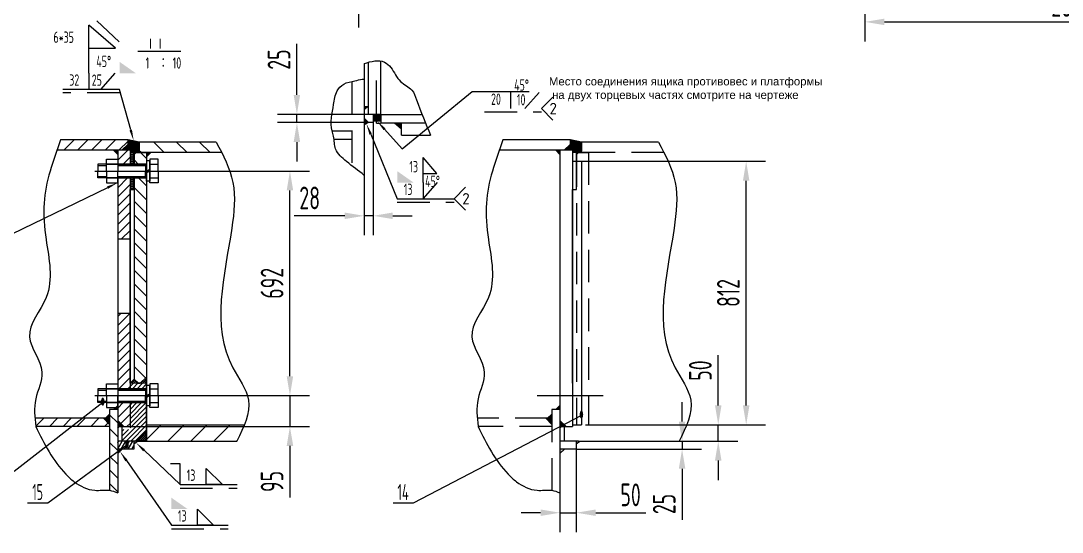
# Model space of a CAD drawing. Header units: millimetres. Extents: x 0 to 16800, y 0 to 12356.
# Drawn here: x 3701 to 10113, y 5212 to 8362 of the extents above; entities that cross this region are included whole.
import ezdxf
from ezdxf.enums import TextEntityAlignment as Align

# ---------------------------------------------------------------- set-up
doc = ezdxf.new("R2010")
doc.units = ezdxf.units.MM
doc.header["$LTSCALE"] = 400
doc.linetypes.add('F', pattern=[0.75, 0.5, -0.25])
doc.linetypes.add('G', pattern=[2, 1.25, -0.25, 0.25, -0.25])
for name, color, linetype in [('01', 7, 'Continuous'), ('02', 1, 'Continuous'), ('04', 2, 'F'), ('05', 142, 'G'), ('08', 1, 'Continuous'), ('11', 3, 'Continuous'), ('13', 3, 'Continuous')]:
    doc.layers.add(name, color=color, linetype=linetype)
doc.styles.get("Standard").update_dxf_attribs({"font": 'isocp', "width": 0.707, "bigfont": 'intecad.shx'})
doc.dimstyles.new('INTE', dxfattribs={"dimscale": 40, "dimtxt": 3.5, "dimasz": 3, "dimexe": 3, "dimexo": 0, "dimgap": 1, "dimtad": 1, "dimdec": 1, "dimdsep": 46, "dimtxsty": 'Standard', "dimcen": 0, "dimclrd": 1, "dimclre": 1, "dimclrt": 3, "dimaunit": 1, "dimadec": 0, "dimazin": 0, "dimtfac": 1, "dimtmove": 0, "dimatfit": 0, "dimfxl": 0, "dimarcsym": 0})
pattern_1 = [(315, (214.657, -7497.766), (7.071068, 7.071068), []), (45, (214.657, -7497.766), (-7.071068, 7.071068), [])]
pattern_2 = [(45, (-2647.715, -915.726), (-42.4264, 42.4264), [])]
pattern_3 = [(0, (1482.042, 2777.0226), (0, 6.985), [5.08, -1.905]), (90, (1482.042, 2777.0226), (-6.985, 4e-16), [5.08, -1.905])]

# ---------------------------------------------------------------- blocks, each defined once
blk = doc.blocks.new('*D3')
at = {"layer": '08', "color": 1, "lineweight": -2}
for p, q in [((8898.9, 8974.8), (8898.9, 8235.3)), ((11786.9, 8577.2), (11786.9, 8235.3)), ((9018.9, 8355.3), (11666.9, 8355.3))]:
    blk.add_line(p, q, dxfattribs=at)
at = {"layer": '08', "color": 1}
for points in [[(9018.9, 8375.3), (9018.9, 8335.3), (8898.9, 8355.3)], [(11666.9, 8375.3), (11666.9, 8335.3), (11786.9, 8355.3)]]:
    blk.add_solid(points, dxfattribs=at)
at = {"layer": 'Defpoints', "color": 0}
for p in [(8898.9, 8974.8), (11786.9, 8577.2), (11786.9, 8355.3)]:
    blk.add_point(p, dxfattribs=at)
at = {"layer": '08', "color": 3, "insert": (10342.9, 8504.4), "char_height": 140, "attachment_point": 5}
blk.add_mtext('2888.18{\\C3;\\H0.7x;\\S+0.38^  0;}', dxfattribs=at)
blk = doc.blocks.new('*U142')
at = {"layer": '01'}
for p, q in [((-34, 0), (-34, 36)), ((-34, 36), (0, 36)), ((0, 36), (0, 0)), ((-34, 21), (0, 21)), ((0, -36), (0, 0)), ((-34, 0), (-34, -36)), ((-34, -21), (0, -21)), ((-34, -36), (0, -36))]:
    blk.add_line(p, q, dxfattribs=at)
at = {"layer": '05'}
blk.add_line((-35.1, 0), (1.1, 0), dxfattribs=at)
blk = doc.blocks.new('*U143')
at = {"layer": '01'}
for p, q in [((-31.7, 10.5), (-31.7, 0)), ((0, 10.5), (-31.7, 10.5)), ((-31.7, 0), (0, 0)), ((0, 0), (-6.1, 10.5)), ((0, 10.5), (6.1, 0)), ((0, 10.5), (31.7, 10.5)), ((31.7, 0), (0, 0)), ((31.7, 10.5), (31.7, 0))]:
    blk.add_line(p, q, dxfattribs=at)
at = {"layer": '05'}
blk.add_line((0, 12.6), (0, -2.1), dxfattribs=at)
blk = doc.blocks.new('*D148')
at = {"layer": '08', "color": 1, "lineweight": -2}
for p, q in [((7121.1, 5723), (7121.1, 5211.7)), ((7021.1, 5661), (7021.1, 5211.7)), ((6901.1, 5331.7), (6781.1, 5331.7)), ((7021.1, 5331.7), (7121.1, 5331.7)), ((7241.1, 5331.7), (7550.1, 5331.7))]:
    blk.add_line(p, q, dxfattribs=at)
at = {"layer": '08', "color": 1}
for points in [[(6901.1, 5351.7), (6901.1, 5311.7), (7021.1, 5331.7)], [(7241.1, 5351.7), (7241.1, 5311.7), (7121.1, 5331.7)]]:
    blk.add_solid(points, dxfattribs=at)
at = {"layer": 'Defpoints', "color": 0}
for p in [(7121.1, 5723), (7021.1, 5661), (7121.1, 5331.7)]:
    blk.add_point(p, dxfattribs=at)
at = {"layer": '08', "color": 3, "insert": (7455.6, 5441.7), "char_height": 140, "attachment_point": 5}
blk.add_mtext('50', dxfattribs=at)
blk = doc.blocks.new('*D149')
at = {"layer": '08', "color": 1, "lineweight": -2}
for p, q in [((7772.8, 5893), (7772.8, 6013)), ((7230.7, 5773), (7892.8, 5773)), ((7772.8, 5773), (7772.8, 5723)), ((7121.1, 5723), (7892.8, 5723)), ((7772.8, 5603), (7772.8, 5287.5))]:
    blk.add_line(p, q, dxfattribs=at)
at = {"layer": '08', "color": 1}
for points in [[(7752.8, 5893), (7792.8, 5893), (7772.8, 5773)], [(7752.8, 5603), (7792.8, 5603), (7772.8, 5723)]]:
    blk.add_solid(points, dxfattribs=at)
at = {"layer": 'Defpoints', "color": 0}
for p in [(7230.7, 5773), (7121.1, 5723), (7772.8, 5723)]:
    blk.add_point(p, dxfattribs=at)
at = {"layer": '08', "color": 3, "insert": (7662.8, 5385.3), "char_height": 140, "attachment_point": 5, "rotation": 90}
blk.add_mtext('25', dxfattribs=at)
blk = doc.blocks.new('*D150')
at = {"layer": '08', "color": 1, "lineweight": -2}
for p, q in [((7995.4, 5993), (7995.4, 6302)), ((7178.7, 5873), (8115.4, 5873)), ((7995.4, 5773), (7995.4, 5873)), ((7598.8, 5773), (8115.4, 5773)), ((7995.4, 5653), (7995.4, 5533))]:
    blk.add_line(p, q, dxfattribs=at)
at = {"layer": '08', "color": 1}
for points in [[(7975.4, 5993), (8015.4, 5993), (7995.4, 5873)], [(7975.4, 5653), (8015.4, 5653), (7995.4, 5773)]]:
    blk.add_solid(points, dxfattribs=at)
at = {"layer": 'Defpoints', "color": 0}
for p in [(7178.7, 5873), (7995.4, 5873), (7598.8, 5773)]:
    blk.add_point(p, dxfattribs=at)
at = {"layer": '08', "color": 3, "insert": (7885.4, 6207.5), "char_height": 140, "attachment_point": 5, "rotation": 90}
blk.add_mtext('50', dxfattribs=at)
blk = doc.blocks.new('*D151')
at = {"layer": '08', "color": 1, "lineweight": -2}
for p, q in [((7153.1, 7497), (8287.4, 7497)), ((8167.4, 5993), (8167.4, 7377)), ((7905, 5873), (8287.4, 5873))]:
    blk.add_line(p, q, dxfattribs=at)
at = {"layer": '08', "color": 1}
for points in [[(8147.4, 7377), (8187.4, 7377), (8167.4, 7497)], [(8147.4, 5993), (8187.4, 5993), (8167.4, 5873)]]:
    blk.add_solid(points, dxfattribs=at)
at = {"layer": 'Defpoints', "color": 0}
for p in [(7153.1, 7497), (8167.4, 7497), (7905, 5873)]:
    blk.add_point(p, dxfattribs=at)
at = {"layer": '08', "color": 3, "insert": (8057.4, 6685), "char_height": 140, "attachment_point": 5, "rotation": 90}
blk.add_mtext('812', dxfattribs=at)
blk = doc.blocks.new('*D152')
at = {"layer": '08', "color": 1, "lineweight": -2}
for p, q in [((5871, 7735.4), (5871, 7040.9)), ((5815.8, 7511.4), (5815.8, 7040.9)), ((5695.8, 7160.9), (5384.4, 7160.9)), ((5871, 7160.9), (5815.8, 7160.9)), ((5991, 7160.9), (6111, 7160.9))]:
    blk.add_line(p, q, dxfattribs=at)
at = {"layer": '08', "color": 1}
for points in [[(5695.8, 7180.9), (5695.8, 7140.9), (5815.8, 7160.9)], [(5991, 7180.9), (5991, 7140.9), (5871, 7160.9)]]:
    blk.add_solid(points, dxfattribs=at)
at = {"layer": 'Defpoints', "color": 0}
for p in [(5871, 7735.4), (5815.8, 7511.4), (5815.8, 7160.9)]:
    blk.add_point(p, dxfattribs=at)
at = {"layer": '08', "color": 3, "insert": (5480.1, 7270.9), "char_height": 140, "attachment_point": 5}
blk.add_mtext('28', dxfattribs=at)
blk = doc.blocks.new('*D153')
at = {"layer": '08', "color": 1, "lineweight": -2}
for p, q in [((5401.2, 7905.4), (5401.2, 8220.9)), ((5815.8, 7785.4), (5281.2, 7785.4)), ((5401.2, 7735.4), (5401.2, 7785.4)), ((5847.6, 7735.4), (5281.2, 7735.4)), ((5401.2, 7615.4), (5401.2, 7495.4))]:
    blk.add_line(p, q, dxfattribs=at)
at = {"layer": '08', "color": 1}
for points in [[(5381.2, 7905.4), (5421.2, 7905.4), (5401.2, 7785.4)], [(5381.2, 7615.4), (5421.2, 7615.4), (5401.2, 7735.4)]]:
    blk.add_solid(points, dxfattribs=at)
at = {"layer": 'Defpoints', "color": 0}
for p in [(5401.2, 7785.4), (5815.8, 7785.4), (5847.6, 7735.4)]:
    blk.add_point(p, dxfattribs=at)
at = {"layer": '08', "color": 3, "insert": (5291.2, 8123.2), "char_height": 140, "attachment_point": 5, "rotation": 90}
blk.add_mtext('25', dxfattribs=at)
blk = doc.blocks.new('*D154')
at = {"layer": '08', "color": 1, "lineweight": -2}
for p, q in [((4564.3, 7436.8), (5478.4, 7436.8)), ((5358.4, 6172.8), (5358.4, 7316.8)), ((4564.3, 6052.8), (5478.4, 6052.8))]:
    blk.add_line(p, q, dxfattribs=at)
at = {"layer": '08', "color": 1}
for points in [[(5338.4, 7316.8), (5378.4, 7316.8), (5358.4, 7436.8)], [(5338.4, 6172.8), (5378.4, 6172.8), (5358.4, 6052.8)]]:
    blk.add_solid(points, dxfattribs=at)
at = {"layer": 'Defpoints', "color": 0}
for p in [(4564.3, 7436.8), (5358.4, 7436.8), (4564.3, 6052.8)]:
    blk.add_point(p, dxfattribs=at)
at = {"layer": '08', "color": 3, "insert": (5248.3, 6744.8), "char_height": 140, "attachment_point": 5, "rotation": 90}
blk.add_mtext('692', dxfattribs=at)
blk = doc.blocks.new('*D155')
at = {"layer": '08', "color": 1, "lineweight": -2}
for p, q in [((5358.4, 6172.8), (5358.4, 6292.8)), ((4564.3, 6052.8), (5478.4, 6052.8)), ((5358.4, 6052.8), (5358.4, 5862.8)), ((4373.8, 5862.8), (5478.4, 5862.8)), ((5358.4, 5742.8), (5358.4, 5425.7))]:
    blk.add_line(p, q, dxfattribs=at)
at = {"layer": '08', "color": 1}
for points in [[(5338.4, 6172.8), (5378.4, 6172.8), (5358.4, 6052.8)], [(5338.4, 5742.8), (5378.4, 5742.8), (5358.4, 5862.8)]]:
    blk.add_solid(points, dxfattribs=at)
at = {"layer": 'Defpoints', "color": 0}
for p in [(4564.3, 6052.8), (4373.8, 5862.8), (5358.4, 5862.8)]:
    blk.add_point(p, dxfattribs=at)
at = {"layer": '08', "color": 3, "insert": (5248.4, 5524.3), "char_height": 140, "attachment_point": 5, "rotation": 90}
blk.add_mtext('95', dxfattribs=at)
blk = doc.blocks.new('*U156', base_point=(2815.8, 4587.8))
at = {"layer": '01'}
blk.add_circle((2014.6, 4312.6), 42, dxfattribs=at)
at = {"layer": '02'}
for points in [[(2752.9, 4557.1), (2164.6, 4270.6), (1814.6, 4270.6)], [(1743.9, 4341.3), (1814.6, 4270.6), (1743.9, 4199.9)]]:
    blk.add_lwpolyline(points, dxfattribs=at)
blk.add_lwpolyline([(2815.8, 4587.8, 0, 16, 0), (2752.9, 4557.1, 16, 16, 0)], format="xyseb", dxfattribs=at)
at = {"layer": '04'}
blk.add_line((2164.6, 4249.6), (1814.6, 4249.6), dxfattribs=at)
at = {"layer": '13', "width": 0.707}
blk.add_text('7', height=70, dxfattribs=at).set_placement((1868.6, 4293.6))
at = {"layer": '13', "width": 1.010989}
blk.add_text('N', height=70, dxfattribs=at).set_placement((1664.6, 4235.6), (1710.6, 4235.6), align=Align.FIT)
blk = doc.blocks.new('*U157', base_point=(2927, 2987.4))
at = {"layer": '01'}
blk.add_lwpolyline([(3360.4, 2827.8), (3460.4, 2727.8), (3360.4, 2727.8)], close=True, dxfattribs=at)
at = {"layer": '02'}
blk.add_lwpolyline([(2927, 2987.4, 0, 16, 0), (2977.8, 2939.2, 16, 16, 0)], format="xyseb", dxfattribs=at)
blk.add_lwpolyline([(2977.8, 2939.2), (3200.4, 2727.8), (3550.4, 2727.8)], dxfattribs=at)
at = {"layer": '04'}
blk.add_line((3200.4, 2706.8), (3550.4, 2706.8), dxfattribs=at)
at = {"layer": '13', "width": 0.707}
blk.add_text('13', height=70, dxfattribs=at).set_placement((3240.4, 2750.8))
blk = doc.blocks.new('*U158', base_point=(2829.3, 2933.2))
at = {"layer": '01'}
blk.add_lwpolyline([(3306.5, 2577.1), (3406.5, 2477.1), (3306.5, 2477.1)], close=True, dxfattribs=at)
blk.add_solid([(3146.5, 2647.1), (3246.5, 2577.1), (3146.5, 2477.1), (3146.5, 2577.1)], dxfattribs=at)
at = {"layer": '02'}
blk.add_lwpolyline([(2829.3, 2933.2, 0, 16, 0), (2869.3, 2875.7, 16, 16, 0)], format="xyseb", dxfattribs=at)
blk.add_lwpolyline([(2869.3, 2875.7), (3146.5, 2477.1), (3496.5, 2477.1)], dxfattribs=at)
at = {"layer": '04'}
blk.add_line((3146.5, 2456.1), (3496.5, 2456.1), dxfattribs=at)
at = {"layer": '13', "width": 0.707}
blk.add_text('13', height=70, dxfattribs=at).set_placement((3186.5, 2500.1))
blk = doc.blocks.new('*U159', base_point=(5652.1, 1653.9))
at = {"layer": '01'}
blk.add_lwpolyline([(6002.5, 1291.3), (6002.5, 1191.3), (6090.5, 1291.3)], dxfattribs=at)
blk.add_solid([(5842.5, 1361.3), (5942.5, 1291.3), (5842.5, 1191.3), (5842.5, 1291.3)], dxfattribs=at)
at = {"layer": '02'}
blk.add_lwpolyline([(5652.1, 1653.9, 0, 16, 0), (5678.7, 1589.2, 16, 16, 0)], format="xyseb", dxfattribs=at)
for points in [[(5678.7, 1589.2), (5842.5, 1191.3), (6192.5, 1191.3)], [(6263.2, 1262), (6192.5, 1191.3), (6263.2, 1120.6)]]:
    blk.add_lwpolyline(points, dxfattribs=at)
at = {"layer": '04'}
blk.add_line((5842.5, 1170.3), (6192.5, 1170.3), dxfattribs=at)
at = {"layer": '13', "width": 0.707}
blk.add_text('13', height=70, dxfattribs=at).set_placement((5882.5, 1214.3))
at = {"layer": '13', "width": 1.077179}
blk.add_text('2', height=70, dxfattribs=at).set_placement((6242.5, 1156.3), (6288.5, 1156.3), align=Align.FIT)

msp = doc.modelspace()

# ---------------------------------------------------------------- hatches: boundary and pattern name
for points in [[(4361.84, 7602.8), (4323.84, 7564.8), (4361.84, 7564.8)], [(7085.13, 7602.8), (7047.13, 7564.8), (7085.13, 7564.8)], [(4297.84, 7564.8), (4271.84, 7564.8), (4297.84, 7538.8)], [(7021.13, 7564.8), (6995.13, 7564.8), (7021.13, 7538.8)], [(4297.84, 5966.8), (4297.84, 5992.8), (4271.84, 5966.8)], [(4247.84, 5939.8), (4221.84, 5913.8), (4209.84, 5913.8), (4247.84, 5875.8)], [(4335.84, 5862.8), (4297.84, 5900.8), (4297.84, 5852.8), (4307.84, 5862.8)], [(7059.13, 5862.8), (7021.13, 5900.8), (7021.13, 5852.8), (7031.13, 5862.8)]]:
    msp.add_hatch(color=256).paths.add_polyline_path(points)
at = {"layer": '01'}
for points in [[(5815.83, 7813.42), (5815.83, 7836.44), (5841.03, 7836.44)], [(6001.54, 7734.44), (6045.03, 7734.44), (6045.03, 7696.44)], [(4361.84, 7564.8), (4373.84, 7564.8), (4373.84, 7551), (4381.04, 7551), (4431.04, 7601), (4431.04, 7615), (4361.84, 7628.8)], [(7085.13, 7564.8), (7097.13, 7564.8), (7097.13, 7551), (7104.33, 7551), (7154.33, 7601), (7154.33, 7615), (7085.13, 7628.8)]]:
    msp.add_hatch(color=256, dxfattribs=at).paths.add_polyline_path(points)
h = msp.add_hatch(color=256, dxfattribs=at)
h.paths.add_polyline_path([(5841.83, 7735.44), (5815.83, 7735.44), (5815.83, 7761.44)])
h.paths.add_polyline_path([(5815.83, 7721.5), (5815.83, 7735.44), (5841.83, 7735.44)])
h = msp.add_hatch(dxfattribs=at)
h.set_pattern_fill('ANGLE', color=256, style=0)
h.set_pattern_definition(pattern_3)
h.paths.add_polyline_path([(4381.04, 7551), (4399.04, 7551), (4399.04, 7539), (4411.04, 7551), (4431.04, 7551), (4431.04, 7601)])
h = msp.add_hatch(dxfattribs=at)
h.set_pattern_fill('ANGLE', color=256, style=0)
h.set_pattern_definition(pattern_3)
h.paths.add_polyline_path([(7104.33, 7551), (7122.33, 7551), (7122.33, 7539), (7134.33, 7551), (7154.33, 7551), (7154.33, 7601)])
h = msp.add_hatch(color=256, dxfattribs=at)
h.paths.add_polyline_path([(4324.89, 5723), (4297.84, 5723), (4297.84, 5697.45)])
h.paths.add_polyline_path([(4420.32, 5773), (4411.04, 5773), (4397.84, 5773), (4397.84, 5755.79)])
h = msp.add_hatch(color=256, dxfattribs=at)
h.paths.add_polyline_path([(7048.19, 5723), (7021.13, 5723), (7021.13, 5697.45)])
h.paths.add_polyline_path([(7143.61, 5773), (7134.33, 5773), (7121.13, 5773), (7121.13, 5755.79)])
at = {"layer": '02', "linetype": 'Continuous'}
msp.add_hatch(color=1, dxfattribs=at).paths.add_polyline_path([(5917.03, 7745.44), (5871.03, 7745.44), (5871.03, 7785.44), (5891.03, 7785.44), (5917.03, 7759.94)])
h = msp.add_hatch(dxfattribs=at)
h.set_pattern_fill('ANGLE', color=1, style=0)
h.set_pattern_definition([(0, (-1205.7305, 12853.9066), (0, -6.985), [5.08, -1.905]), (270, (-1205.7305, 12853.9066), (-6.985, -4e-16), [5.08, -1.905])])
h.paths.add_polyline_path([(5917.03, 7759.94), (5891.03, 7785.44), (5917.03, 7785.44)])
at = {"layer": '02'}
h = msp.add_hatch(dxfattribs=at)
h.set_pattern_fill('_USER', color=256, scale=60, angle=45, style=0, pattern_type=0)
h.set_pattern_definition(pattern_2)
edge = h.paths.add_edge_path()
edge.add_line((4323.84, 7564.8), (4361.84, 7602.8))
edge.add_line((4361.84, 7602.8), (4361.84, 7628.8))
edge.add_line((4361.84, 7628.8), (3946.51, 7628.8))
edge.add_spline(control_points=[(3946.51, 7628.8), (3938.79, 7607.47), (3931.07, 7586.15), (3923.52, 7564.8)], knot_values=[0, 0, 0, 0, 66.7283682, 66.7283682, 66.7283682, 66.7283682], degree=3, periodic=0)
edge.add_line((3923.52, 7564.8), (4323.84, 7564.8))
at = {"layer": '02', "linetype": 'Continuous'}
h = msp.add_hatch(dxfattribs=at)
h.set_pattern_fill('_USER', color=1, scale=100, angle=315, style=0, pattern_type=0)
h.set_pattern_definition([(315, (-2647.72, -915.73), (70.7107, 70.7107), [])])
edge = h.paths.add_edge_path()
edge.add_spline(control_points=[(4937.58, 7551), (4926.89, 7572.39), (4915.74, 7593.7), (4904.59, 7615)], knot_values=[0, 0, 0, 0, 70.4246833, 70.4246833, 70.4246833, 70.4246833], degree=3, periodic=0)
edge.add_line((4904.59, 7615), (4431.04, 7615))
edge.add_line((4431.04, 7615), (4431.04, 7551))
edge.add_line((4431.04, 7551), (4937.58, 7551))
h = msp.add_hatch(dxfattribs=at)
h.set_pattern_fill('_USER', color=1, scale=40, angle=45, style=0, pattern_type=0)
h.set_pattern_definition([(45, (-11517.803, -33938.047), (-28.28427, 28.28427), [])])
h.paths.add_polyline_path([(4373.84, 7564.8), (4297.84, 7564.8), (4297.84, 7479.8), (4373.84, 7479.8)])
h.paths.add_polyline_path([(4297.84, 7018), (4373.84, 7018), (4373.84, 7393.8), (4297.84, 7393.8)])
h.paths.add_polyline_path([(4373.84, 6562), (4297.84, 6562), (4297.84, 6095.8), (4373.84, 6095.8)])
h.paths.add_polyline_path([(4373.84, 6009.8), (4297.84, 6009.8), (4297.84, 5900.8), (4335.84, 5862.8), (4373.84, 5862.8)])
h = msp.add_hatch(dxfattribs=at)
h.set_pattern_fill('ANGLE', color=1, scale=2, style=0)
h.set_pattern_definition([(0, (-11517.803, -33938.047), (0, 13.97), [10.16, -3.81]), (90, (-11517.803, -33938.047), (-13.97, 9e-16), [10.16, -3.81])])
h.paths.add_polyline_path([(4399.04, 7551), (4373.84, 7551), (4373.84, 7479.8), (4399.04, 7479.8)])
h.paths.add_polyline_path([(4373.84, 7323), (4399.04, 7323), (4399.04, 7393.8), (4373.84, 7393.8)])
at = {"layer": '02'}
h = msp.add_hatch(dxfattribs=at)
h.set_pattern_fill('_USER', color=256, scale=60, angle=135, style=0, pattern_type=0)
h.set_pattern_definition([(135, (-11517.803, -33938.047), (-42.42641, -42.42641), [])])
h.paths.add_polyline_path([(4399.04, 6155), (4425.04, 6129), (4437.04, 6129), (4475.04, 6167), (4475.04, 6790), (4399.04, 6790)])
h.paths.add_polyline_path([(4399.04, 6790), (4475.04, 6790), (4475.04, 7393.8), (4399.04, 7393.8), (4399.04, 7323)])
h.paths.add_polyline_path([(4475.04, 7551), (4411.04, 7551), (4399.04, 7539), (4399.04, 7479.8), (4475.04, 7479.8)])
at = {"layer": '02', "linetype": 'Continuous'}
h = msp.add_hatch(dxfattribs=at)
h.set_pattern_fill('_USER', color=1, scale=6, angle=315, style=0, double=1, pattern_type=0)
h.set_pattern_definition([(315, (214.657, -7497.7665), (4.2426407, 4.2426407), []), (45, (214.657, -7497.7665), (-4.2426407, 4.2426407), [])])
h.paths.add_polyline_path([(4475.04, 7551), (4475.04, 7525.18), (4501.04, 7551)])
h = msp.add_hatch(dxfattribs=at)
h.set_pattern_fill('_USER', color=1, scale=10, angle=315, style=0, double=1, pattern_type=0)
h.set_pattern_definition(pattern_1)
h.paths.add_polyline_path([(4437.04, 6129), (4475.04, 6129), (4475.04, 6167)])
h = msp.add_hatch(dxfattribs=at)
h.set_pattern_fill('_USER', color=1, scale=20, angle=45, style=0, pattern_type=0)
h.set_pattern_definition([(45, (-11517.803, -33938.047), (-14.142136, 14.142136), [])])
h.paths.add_polyline_path([(4373.84, 5844.8), (4323.04, 5844.8), (4323.04, 5773), (4411.04, 5773), (4475.04, 5837), (4475.04, 5873), (4475.04, 6009.8), (4373.84, 6009.8)])
h.paths.add_polyline_path([(4475.04, 6095.8), (4475.04, 6129), (4373.84, 6129), (4373.84, 6095.8)])
h = msp.add_hatch(dxfattribs=at)
h.set_pattern_fill('_USER', color=1, scale=10, angle=315, style=0, double=1, pattern_type=0)
h.set_pattern_definition(pattern_1)
h.paths.add_polyline_path([(4399.04, 6155), (4373.04, 6129), (4425.04, 6129)])
at = {"layer": '02'}
h = msp.add_hatch(dxfattribs=at)
h.set_pattern_fill('_USER', color=256, scale=60, angle=135, style=0, pattern_type=0)
h.set_pattern_definition([(135, (-2647.715, -915.726), (-42.4264, -42.4264), [])])
edge = h.paths.add_edge_path()
edge.add_line((4297.84, 5966.8), (4247.84, 5966.8))
edge.add_line((4247.84, 5966.8), (4247.84, 5469.63))
edge.add_spline(control_points=[(4247.84, 5469.63), (4264.84, 5467.04), (4281.34, 5460.82), (4297.84, 5454.6)], knot_values=[645.9298093, 645.9298093, 645.9298093, 645.9298093, 698.1425155, 698.1425155, 698.1425155, 698.1425155], degree=3, periodic=0)
edge.add_line((4297.84, 5454.6), (4297.84, 5966.8))
h = msp.add_hatch(dxfattribs=at)
h.set_pattern_fill('_USER', color=256, scale=60, angle=45, style=0, pattern_type=0)
h.set_pattern_definition(pattern_2)
edge = h.paths.add_edge_path()
edge.add_spline(control_points=[(3788.44, 5913.8), (3789.73, 5897.15), (3791.48, 5880.48), (3793.22, 5863.8)], knot_values=[1766.9341411, 1766.9341411, 1766.9341411, 1766.9341411, 1816.6861855, 1816.6861855, 1816.6861855, 1816.6861855], degree=3, periodic=0)
edge.add_line((3793.22, 5863.8), (4247.84, 5863.8))
edge.add_line((4247.84, 5863.8), (4247.84, 5875.8))
edge.add_line((4247.84, 5875.8), (4209.84, 5913.8))
edge.add_line((4209.84, 5913.8), (3788.44, 5913.8))
at = {"layer": '02', "linetype": 'Continuous'}
h = msp.add_hatch(dxfattribs=at)
h.set_pattern_fill('_USER', color=1, scale=10, angle=315, style=0, double=1, pattern_type=0)
h.set_pattern_definition(pattern_1)
h.paths.add_polyline_path([(4411.04, 5773), (4475.04, 5773), (4475.04, 5837)])
h = msp.add_hatch(dxfattribs=at)
h.set_pattern_fill('_USER', color=1, scale=100, angle=45, style=0, pattern_type=0)
h.set_pattern_definition([(45, (-2647.72, -915.73), (-70.7107, 70.7107), [])])
edge = h.paths.add_edge_path()
edge.add_spline(control_points=[(5032.34, 5773), (5048.54, 5806.44), (5064.75, 5839.88), (5077.74, 5873)], knot_values=[1791.9270146, 1791.9270146, 1791.9270146, 1791.9270146, 1893.8349934, 1893.8349934, 1893.8349934, 1893.8349934], degree=3, periodic=0)
edge.add_line((5077.74, 5873), (4475.04, 5873))
edge.add_line((4475.04, 5873), (4475.04, 5773))
edge.add_line((4475.04, 5773), (5032.34, 5773))
h = msp.add_hatch(dxfattribs=at)
h.set_pattern_fill('LINE', color=1, scale=6, angle=60, style=0)
h.set_pattern_definition([(60, (-8836.835, -9061.985), (-16.497784, 9.525), [])])
h.paths.add_polyline_path([(4297.84, 5773), (4297.84, 5723), (4397.84, 5723), (4397.84, 5773)])
at = {"layer": '04', "linetype": 'F'}
for points in [[(7021.13, 5966.8), (7021.13, 5992.8), (6995.13, 5966.8)], [(6971.13, 5939.8), (6945.13, 5913.8), (6933.13, 5913.8), (6971.13, 5875.8)]]:
    msp.add_hatch(color=2, dxfattribs=at).paths.add_polyline_path(points)

# ---------------------------------------------------------------- linework, layer by layer
for p, q in [((5815.83, 8099.1), (5815.83, 7410.08)), ((4361.84, 7628.8), (3946.51, 7628.8)), ((4361.84, 7602.8), (4323.84, 7564.8)), ((4361.84, 7564.8), (4361.84, 7628.8)), ((7085.13, 7628.8), (6669.81, 7628.8)), ((7085.13, 7602.8), (7047.13, 7564.8)), ((7085.13, 7564.8), (7085.13, 7628.8)), ((4323.84, 7564.8), (3923.52, 7564.8)), ((4271.84, 7564.8), (4297.84, 7538.8)), ((4373.84, 7564.8), (4297.84, 7564.8)), ((4297.84, 7564.8), (4297.84, 7478.8)), ((4373.84, 7564.8), (4373.84, 7478.8)), ((7047.13, 7564.8), (6646.81, 7564.8)), ((6995.13, 7564.8), (7021.13, 7538.8)), ((7097.13, 7564.8), (7021.13, 7564.8)), ((7097.13, 7564.8), (7097.13, 7394.8)), ((4297.84, 7479.8), (4475.04, 7479.8)), ((7153.13, 7497), (7153.13, 5873)), ((4297.84, 7394.8), (4297.84, 5454.6)), ((4297.84, 7393.8), (4475.04, 7393.8)), ((4373.84, 7394.8), (4373.84, 6095.8)), ((7097.13, 7394.8), (7097.13, 5862.4)), ((4297.84, 6095.8), (4475.04, 6095.8)), ((4297.84, 6095.8), (4475.04, 6095.8)), ((4475.04, 6129), (4373.84, 6129)), ((4475.04, 5837), (4475.04, 6129)), ((4297.84, 5966.8), (4247.84, 5966.8)), ((4247.84, 5966.8), (4247.84, 5469.63)), ((4271.84, 5966.8), (4297.84, 5992.8)), ((4297.84, 6009.8), (4475.04, 6009.8)), ((4297.84, 6009.8), (4475.04, 6009.8)), ((4373.84, 6010.8), (4373.84, 5862.4)), ((4221.84, 5913.8), (3788.44, 5913.8)), ((4247.84, 5875.8), (4209.84, 5913.8)), ((4221.84, 5913.8), (4247.84, 5939.8)), ((4335.84, 5862.8), (4297.84, 5900.8)), ((7059.13, 5862.8), (7021.13, 5900.8)), ((4247.84, 5863.8), (3793.22, 5863.8)), ((4297.84, 5852.8), (4307.84, 5862.8)), ((4307.84, 5862.8), (4373.84, 5862.8)), ((4323.04, 5862.4), (4323.04, 5773)), ((4411.04, 5773), (4475.04, 5837)), ((7021.13, 5852.8), (7031.13, 5862.8)), ((7031.13, 5862.8), (7097.13, 5862.8)), ((7046.33, 5862.4), (7046.33, 5773)), ((4411.04, 5773), (4297.84, 5773)), ((4397.84, 5773), (4397.84, 5723)), ((7134.33, 5773), (7021.13, 5773)), ((7121.13, 5773), (7121.13, 5723)), ((4397.84, 5723), (4297.84, 5723)), ((7121.13, 5723), (7021.13, 5723))]:
    msp.add_line(p, q)
at = {"layer": '01'}
for p, q in [((4119.55, 8039.32), (4119.55, 8335.85)), ((4283.71, 8192.88), (4119.55, 8335.85)), ((4169.32, 8361.72), (4306.04, 8232.27)), ((4119.55, 8192.88), (4283.71, 8192.88)), ((4422.8, 8175.64), (4687.58, 8175.64)), ((5841.03, 8106.33), (5841.03, 7785.44)), ((5917.03, 7785.42), (5917.03, 8114.91)), ((4119.55, 8039.32), (4119.55, 7939.32)), ((4194.05, 7939.32), (4282.05, 8039.32)), ((5891.4, 7732.12), (5891.4, 7994.78)), ((6716.51, 7921.34), (6716.51, 7821.34)), ((6804.8, 7821.34), (6892.8, 7921.34)), ((5841.03, 7836.44), (5815.83, 7813.42)), ((5917.03, 7785.44), (5815.83, 7785.44)), ((5815.83, 7761.44), (5841.83, 7735.44)), ((5871.03, 7785.44), (5871.03, 7735.44)), ((5917.03, 7759.94), (5891.03, 7785.44)), ((5917.03, 7785.44), (5917.03, 7734.44)), ((5871.03, 7735.44), (5815.83, 7735.44)), ((5841.83, 7735.44), (5815.83, 7721.5)), ((5891.4, 7732.12), (5916.6, 7732.12)), ((5917.03, 7734.44), (6192.64, 7734.44)), ((6001.54, 7734.44), (6045.03, 7696.44)), ((6045.03, 7658.44), (6045.03, 7734.44)), ((4431.04, 7615), (4361.84, 7628.8)), ((4431.04, 7615), (4431.04, 7551)), ((4904.59, 7615), (4431.04, 7615)), ((7154.33, 7615), (7085.13, 7628.8)), ((7627.89, 7615), (7154.33, 7615)), ((4373.84, 7551), (4373.84, 7478.8)), ((4399.04, 7551), (4373.84, 7551)), ((4399.04, 7478.8), (4399.04, 7551)), ((4411.04, 7551), (4399.04, 7539)), ((4399.04, 7539), (4399.04, 7478.8)), ((4411.04, 7551), (4475.04, 7551)), ((4937.58, 7551), (4431.04, 7551)), ((4475.04, 7551), (4475.04, 6167)), ((4548.04, 7508.82), (4496.04, 7508.82)), ((4496.04, 7508.82), (4496.04, 7436.8)), ((4548.04, 7436.8), (4548.04, 7508.82)), ((6179.23, 7365.87), (6179.23, 7519.63)), ((6262, 7422.25), (6179.23, 7519.63)), ((7097.13, 7551), (7097.13, 7394.8)), ((4176.04, 7478.8), (4176.04, 7436.8)), ((4475.04, 7478.8), (4176.04, 7478.8)), ((4469.04, 7478.8), (4469.04, 7436.8)), ((4496.04, 7478.8), (4548.04, 7478.8)), ((7097.13, 7497), (7153.13, 7497)), ((4176.04, 7394.8), (4176.04, 7436.8)), ((4475.04, 7394.8), (4176.04, 7394.8)), ((4373.84, 7394.8), (4373.84, 7323)), ((4399.04, 7394.8), (4399.04, 6155)), ((4399.04, 7323), (4399.04, 7394.8)), ((4469.04, 7394.8), (4469.04, 7436.8)), ((4496.04, 7364.78), (4496.04, 7436.8)), ((4496.04, 7394.8), (4548.04, 7394.8)), ((4548.04, 7436.8), (4548.04, 7364.78)), ((6179.23, 7422.25), (6262, 7422.25)), ((7097.13, 7394.8), (7097.13, 7323)), ((4373.84, 7323), (4399.04, 7323)), ((4548.04, 7364.78), (4496.04, 7364.78)), ((4297.84, 7018), (4373.84, 7018)), ((4297.84, 6562), (4373.84, 6562)), ((4437.04, 6129), (4475.04, 6167)), ((4475.04, 6094.8), (4176.04, 6094.8)), ((4176.04, 6094.8), (4176.04, 6052.8)), ((4399.04, 6155), (4425.04, 6129)), ((4425.04, 6129), (4437.04, 6129)), ((4469.04, 6094.8), (4469.04, 6052.8)), ((4548.04, 6124.82), (4496.04, 6124.82)), ((4496.04, 6124.82), (4496.04, 6052.8)), ((4496.04, 6094.8), (4548.04, 6094.8)), ((4548.04, 6052.8), (4548.04, 6124.82)), ((4176.04, 6010.8), (4176.04, 6052.8)), ((4469.04, 6010.8), (4469.04, 6052.8)), ((4496.04, 5980.78), (4496.04, 6052.8)), ((4548.04, 6052.8), (4548.04, 5980.78)), ((4475.04, 6010.8), (4176.04, 6010.8)), ((4496.04, 6010.8), (4548.04, 6010.8)), ((4548.04, 5980.78), (4496.04, 5980.78)), ((4323.04, 5862.4), (4373.84, 5862.4)), ((4475.04, 5873), (4475.04, 5773)), ((4475.04, 5873), (5077.74, 5873)), ((7046.33, 5862.4), (7097.13, 5862.4)), ((7097.13, 5873), (7153.13, 5873)), ((4397.84, 5755.79), (4420.32, 5773)), ((4475.04, 5773), (5032.34, 5773)), ((7121.13, 5755.79), (7143.61, 5773)), ((7198.33, 5773), (7755.63, 5773)), ((4324.89, 5723), (4297.84, 5697.45)), ((7048.19, 5723), (7021.13, 5697.45)), ((4682.47, 5633), (4623.61, 5633)), ((4682.47, 5504.78), (4682.47, 5633))]:
    msp.add_line(p, q, dxfattribs=at)
at = {"layer": '01', "color": 7, "linetype": 'Continuous'}
for p, q in [((5873.03, 7785.44), (6171.99, 7785.44)), ((5871.03, 7745.44), (5917.03, 7745.44)), ((6045.03, 7658.44), (6224.33, 7658.44)), ((7154.33, 7615), (7154.33, 7551)), ((4475.04, 7551), (4475.04, 5873)), ((7021.13, 7564.8), (7021.13, 7394.8)), ((7021.13, 7394.8), (7021.13, 5454.6)), ((4373.84, 6129), (4373.84, 6095.8)), ((7097.13, 6129), (7097.13, 5862.4)), ((4373.84, 6010.8), (4373.84, 5862.4)), ((4475.04, 5873), (5077.74, 5873))]:
    msp.add_line(p, q, dxfattribs=at)
at = {"layer": '01'}
msp.add_solid([(4309.55, 8109.32), (4409.55, 8039.32), (4309.55, 7939.32), (4309.55, 8039.32)], dxfattribs=at)
at = {"layer": '02', "color": 1, "linetype": 'Continuous'}
for p, q in [((4381.04, 7551), (4431.04, 7601)), ((7104.33, 7551), (7154.33, 7601)), ((4474.86, 7525), (4501.04, 7551)), ((4373.84, 6129), (4373.84, 7323)), ((7097.13, 6129), (7097.13, 7323)), ((4373.84, 6129), (4399.44, 6154.6)), ((4411.04, 5773), (4475.04, 5773)), ((7134.33, 5773), (7198.33, 5773))]:
    msp.add_line(p, q, dxfattribs=at)
at = {"layer": '02'}
for p, q in [((4176.04, 7470.4), (4229.84, 7470.4)), ((4297.84, 7470.4), (4469.04, 7470.4)), ((4176.04, 7403.2), (4229.84, 7403.2)), ((4297.84, 7403.2), (4469.04, 7403.2)), ((4176.04, 6086.4), (4229.84, 6086.4)), ((4297.84, 6086.4), (4469.04, 6086.4)), ((4205.7, 6010.8), (3659.7, 5586.18)), ((4176.04, 6019.2), (4229.84, 6019.2)), ((4297.84, 6019.2), (4469.04, 6019.2)), ((7153.13, 5931.14), (6117.29, 5389.66)), ((4355.09, 5748), (3867.19, 5389.66)), ((3867.19, 5389.66), (3743.19, 5389.66)), ((6117.29, 5389.66), (5993.29, 5389.66))]:
    msp.add_line(p, q, dxfattribs=at)
for points in [[(4377.96, 7689.42), (4309.55, 7939.32), (3959.55, 7939.32)], [(5941.12, 7693.65), (6050.26, 7573.65), (6480.94, 7925.66), (6830.94, 7925.66)], [(6977.22, 7892.05), (6906.51, 7821.34), (6977.22, 7750.63)]]:
    msp.add_lwpolyline(points, dxfattribs=at)
for points in [[(4396.44, 7621.9, 0, 16, 0), (4377.96, 7689.42, 16, 16, 0)], [(5894.03, 7745.44, 0, 16, 0), (5941.12, 7693.65, 16, 16, 0)]]:
    msp.add_lwpolyline(points, format="xyseb", dxfattribs=at)
for points in [[(5815.83, 8099.1), (5940.2, 8107.75), (5979.14, 8074.6), (6039.72, 7988.12), (6108.95, 7934.79), (6137.79, 7875.69), (6224.33, 7658.44)], [(5815.83, 7410.08), (5706.2, 7495.9), (5639.88, 7572.57), (5626.88, 7650.55), (5617.77, 7683.44), (5626.92, 7845.89), (5649.02, 7930.37), (5689.34, 7971.95), (5758.26, 7991.45), (5803.83, 8001.85), (5815.83, 8001.85)], [(3946.51, 7628.8), (3844.32, 7238.8), (3857.09, 7015.4), (3857.09, 6657.94), (3754.9, 6415.39), (3831.54, 6198.36), (3793.22, 6032.4), (3793.22, 5863.8)], [(4904.59, 7615), (5006.79, 7366.47), (5000.4, 7085.61), (5006.79, 6223.89), (5102.6, 6026.02), (5032.34, 5773)], [(6669.81, 7628.8), (6567.61, 7238.8), (6580.39, 7015.4), (6580.39, 6657.94), (6478.19, 6415.39), (6554.84, 6198.36), (6516.51, 6032.4), (6516.51, 5863.8)], [(7627.89, 7615), (7730.08, 7366.47), (7723.69, 7085.61), (7730.08, 6223.89), (7825.89, 6026.02), (7755.63, 5773)], [(3793.22, 5863.8), (3978.17, 5569.12), (4030.26, 5522.85), (4156.44, 5469.63), (4247.84, 5469.63), (4297.84, 5454.6)], [(6516.51, 5863.8), (6701.46, 5569.12), (6753.55, 5522.85), (6879.73, 5469.63), (6971.13, 5469.63), (7021.13, 5454.6)]]:
    msp.add_spline(points, degree=3, dxfattribs=at)
at = {"layer": '04', "color": 2, "linetype": 'F'}
for p, q in [((5739.83, 7987.32), (5739.83, 7468.91)), ((5617.77, 7683.44), (5739.83, 7683.44)), ((5629.81, 7633.44), (5739.83, 7633.44)), ((7122.33, 7551), (7097.13, 7551)), ((7134.33, 7551), (7122.33, 7539)), ((7122.33, 7394.8), (7122.33, 7551)), ((7122.33, 7539), (7122.33, 5873)), ((7134.33, 7551), (7198.33, 7551)), ((7660.87, 7551), (7154.33, 7551)), ((7197.13, 7551), (7197.13, 5873)), ((7122.33, 7323), (7122.33, 7394.8)), ((7097.13, 7323), (7122.33, 7323)), ((7021.13, 5966.8), (6971.13, 5966.8)), ((6971.13, 5966.8), (6971.13, 5469.63)), ((6995.13, 5966.8), (7021.13, 5992.8)), ((6945.13, 5913.8), (6511.74, 5913.8)), ((6971.13, 5875.8), (6933.13, 5913.8)), ((6945.13, 5913.8), (6971.13, 5939.8)), ((6971.13, 5863.8), (6516.51, 5863.8)), ((7198.33, 5873), (7801.03, 5873))]:
    msp.add_line(p, q, dxfattribs=at)
at = {"layer": '04'}
for p, q in [((4309.55, 7918.32), (3959.55, 7918.32)), ((6556.51, 7800.34), (6906.51, 7800.34))]:
    msp.add_line(p, q, dxfattribs=at)
at = {"layer": '05'}
for p, q in [((5780.34, 8527.67), (5780.34, 8320.06)), ((4157.84, 7436.8), (4473.84, 7436.8)), ((4239.71, 7436.8), (4564.31, 7436.8)), ((4157.84, 6052.8), (4473.84, 6052.8)), ((4197.84, 6052.8), (4473.84, 6052.8)), ((4239.71, 6052.8), (4564.31, 6052.8)), ((6881.13, 6052.8), (7197.13, 6052.8)), ((6921.13, 6052.8), (7197.13, 6052.8)), ((6963, 6052.8), (7287.6, 6052.8))]:
    msp.add_line(p, q, dxfattribs=at)

# ---------------------------------------------------------------- block references
at = {"layer": '01'}
for name, p in [('*U159', (5828.83, 7728.47)), ('*U156', (4297.84, 7364.78)), ('*U157', (4409.08, 5764.39)), ('*U158', (4311.37, 5710.23))]:
    msp.add_blockref(name, p, dxfattribs=at)
at = {"layer": '01', "xscale": 2, "yscale": 2, "zscale": 2}
for p in [(4297.84, 7436.8), (4297.84, 6052.8)]:
    msp.add_blockref('*U142', p, dxfattribs=at)
at = {"layer": '01', "xscale": 2, "yscale": 2, "zscale": 2, "rotation": 270}
for p in [(4475.04, 7436.8), (4475.04, 6052.8)]:
    msp.add_blockref('*U143', p, dxfattribs=at)

# ---------------------------------------------------------------- texts
at = {"layer": '02', "width": 0.605172}
for p, p2 in [((4193.7, 5990.8), (4217.7, 5990.8)), ((7141.13, 5911.14), (7165.13, 5911.14)), ((4343.09, 5728), (4367.09, 5728))]:
    msp.add_text('\\M+5A1F1', height=40, dxfattribs=at).set_placement(p, p2, align=Align.FIT)
at = {"layer": '04', "insert": (4469.62, 8253.97), "char_height": 70, "width": 663.332, "attachment_point": 1}
msp.add_mtext('ⅠⅠ\\P1  ： 10', dxfattribs=at)
at = {"layer": '04', "insert": (6953.03, 8014.13), "char_height": 50, "attachment_point": 1}
msp.add_mtext('{\\fArial|b0|i0|c204|p34;\\W1;\\C3;Место соединения ящика противовес и платформы\\P на двух торцевых частях смотрите на чертеже}', dxfattribs=at)
at = {"layer": '11'}
for s, width, p, p2 in [('15', 0.609833, (3772.25, 5409.66), (3838.14, 5409.66)), ('14', 0.614783, (6020.3, 5409.66), (6090.29, 5409.66))]:
    msp.add_text(s, height=98.995, dxfattribs=dict(at, width=width)).set_placement(p, p2, align=Align.FIT)
at = {"layer": '11', "color": 3, "linetype": 'Continuous', "char_height": 70, "attachment_point": 1}
for s, insert, width in [('6*35', (3902.37, 8296.19), 193.833), ('45%%d', (4166.11, 8146.94), 157.291), ('25', (4138.01, 8031.55), 104.577), ('45%%d', (6739.02, 8001.31), 171.186), ('10', (6755.66, 7910.93), 80.748), ('13', (6093.53, 7498.5), 57.074), ('45%%d', (6190.85, 7408.34), 104.402)]:
    msp.add_mtext(s, dxfattribs=dict(at, insert=insert, width=width))
at = {"layer": '13', "width": 0.707}
for s, p in [('32', (3999.55, 7962.32)), ('20', (6596.51, 7844.34))]:
    msp.add_text(s, height=70, dxfattribs=at).set_placement(p)
at = {"layer": '13', "width": 1.077179}
msp.add_text('2', height=70, dxfattribs=at).set_placement((6956.51, 7786.34), (7002.51, 7786.34), align=Align.FIT)

# ---------------------------------------------------------------- dimensions: what is measured, and where the dimension line sits
at = {"layer": '08'}
for base, p1, p2, text, picture, middle in [((11786.94, 8355.3), (8898.94, 8974.77), (11786.94, 8577.19), '2888.18{\\C3;\\H0.7x;\\S+0.38^  0;}', '*D3', (10342.94, 8504.35)), ((5815.83, 7160.86), (5870.99, 7735.44), (5815.83, 7511.4), '28', '*D152', (5480.13, 7270.88)), ((7121.13, 5331.75), (7021.13, 5661.02), (7121.13, 5723), '50', '*D148', (7455.61, 5441.75))]:
    dim = msp.add_linear_dim(base=base, p1=p1, p2=p2, text=text, dimstyle='INTE', dxfattribs=at)
    dim.commit()
    dim.dimension.update_dxf_attribs({"geometry": picture, "text_midpoint": middle})
for base, p1, p2, text, picture, middle in [((5401.19, 7785.44), (5847.63, 7735.44), (5815.83, 7785.44), '25', '*D153', (5291.17, 8123.18)), ((8167.44, 7497), (7904.96, 5873), (7153.13, 7497), '812', '*D151', (8057.43, 6685)), ((5358.38, 7436.8), (4564.31, 6052.8), (4564.31, 7436.8), '692', '*D154', (5248.34, 6744.8)), ((5358.38, 5862.8), (4564.31, 6052.8), (4373.84, 5862.8), '95', '*D155', (5248.38, 5524.26)), ((7995.45, 5873), (7598.85, 5773), (7178.69, 5873), '50', '*D150', (7885.45, 6207.48)), ((7772.82, 5723), (7230.72, 5773), (7121.13, 5723), '25', '*D149', (7662.81, 5385.26))]:
    dim = msp.add_linear_dim(base=base, p1=p1, p2=p2, angle=90, text=text, dimstyle='INTE', dxfattribs=at)
    dim.commit()
    dim.dimension.update_dxf_attribs({"geometry": picture, "text_midpoint": middle})

doc.saveas('drawing.dxf')
